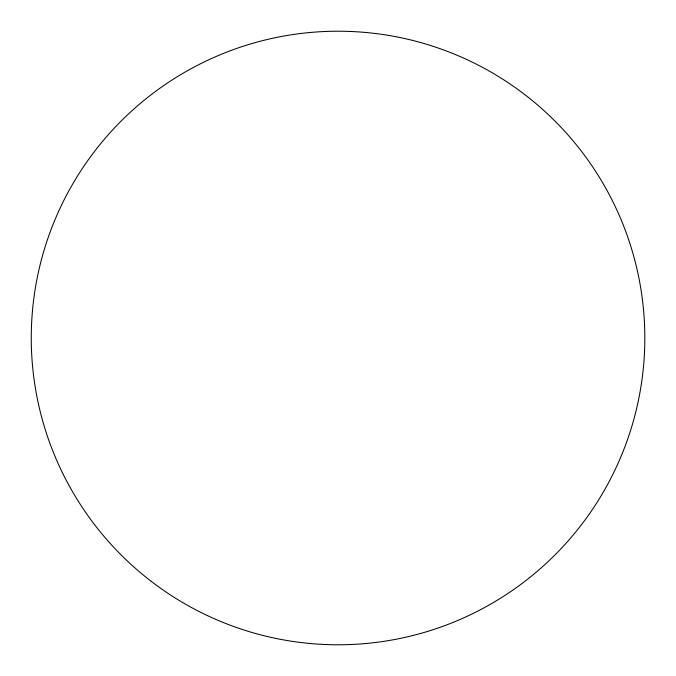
<?xml version="1.0" encoding="UTF-8"?>
<svg xmlns="http://www.w3.org/2000/svg" width="676" height="676" viewBox="0 0 676 676"><rect width="100%" height="100%" fill="white"/><g stroke="black" fill="none" stroke-linecap="round" stroke-linejoin="round"><path stroke-width="1.01" d="M151.28 581.385A306.786 306.786 0 0 0 642.2 378.045A306.786 306.786 0 0 0 220.638 54.57A306.786 306.786 0 0 0 151.28 581.385"/></g></svg>
